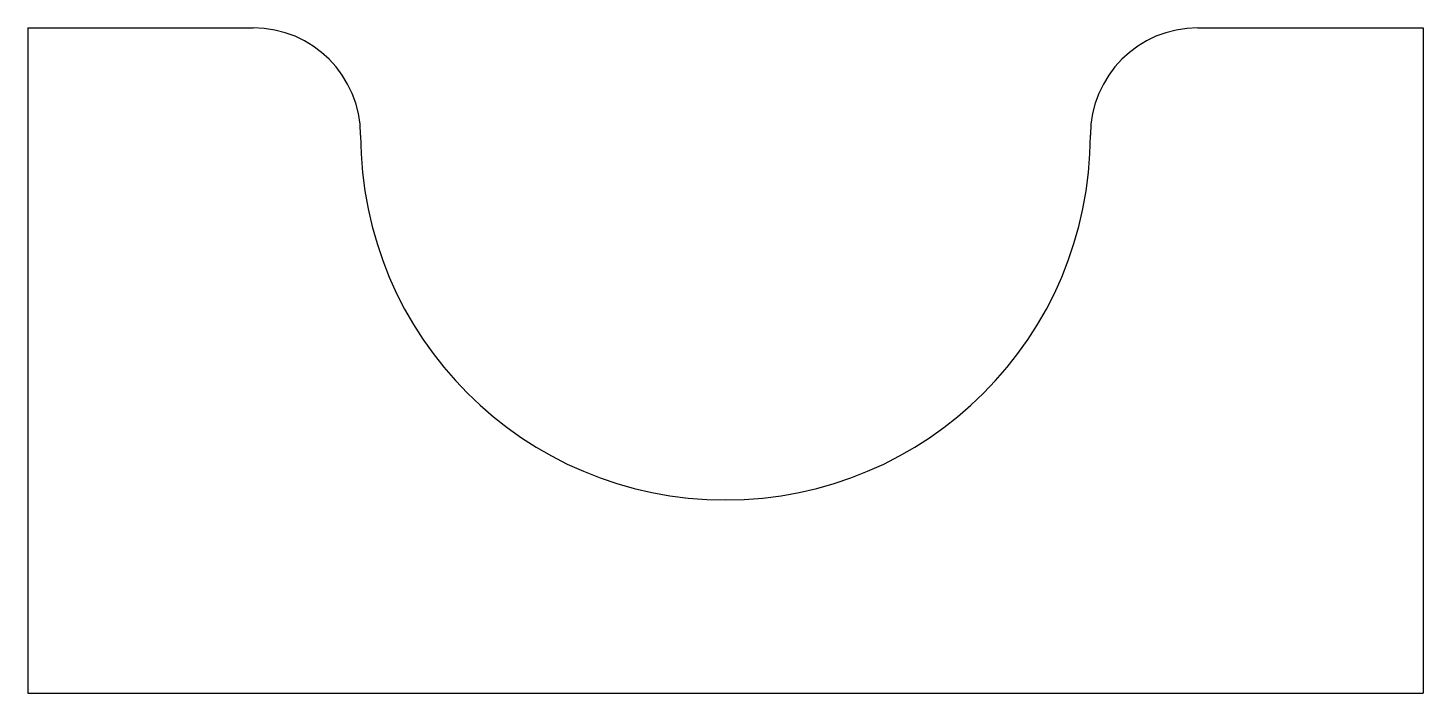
# Model space of a CAD drawing. Header units: millimetres. Extents: x -380 to -315, y 0 to 31.
import ezdxf

# ---------------------------------------------------------------- set-up
doc = ezdxf.new("R2010")
doc.units = ezdxf.units.MM

msp = doc.modelspace()

# ---------------------------------------------------------------- linework, layer by layer
at = {"color": 7, "linetype": 'Continuous', "lineweight": 25}
for p, q in [((-380, 31), (-369.5, 31)), ((-380, 31), (-380, 0)), ((-325.5, 31), (-315, 31)), ((-315, 31), (-315, 0)), ((-380, 0), (-315, 0))]:
    msp.add_line(p, q, dxfattribs=at)
for centre, radius, start, end in [((-369.5, 26), 5, 0, 90), ((-325.5, 26), 5, 90, 180), ((-347.5, 26), 17, 180, 0)]:
    msp.add_arc(centre, radius, start, end, dxfattribs=at)

doc.saveas('drawing.dxf')
